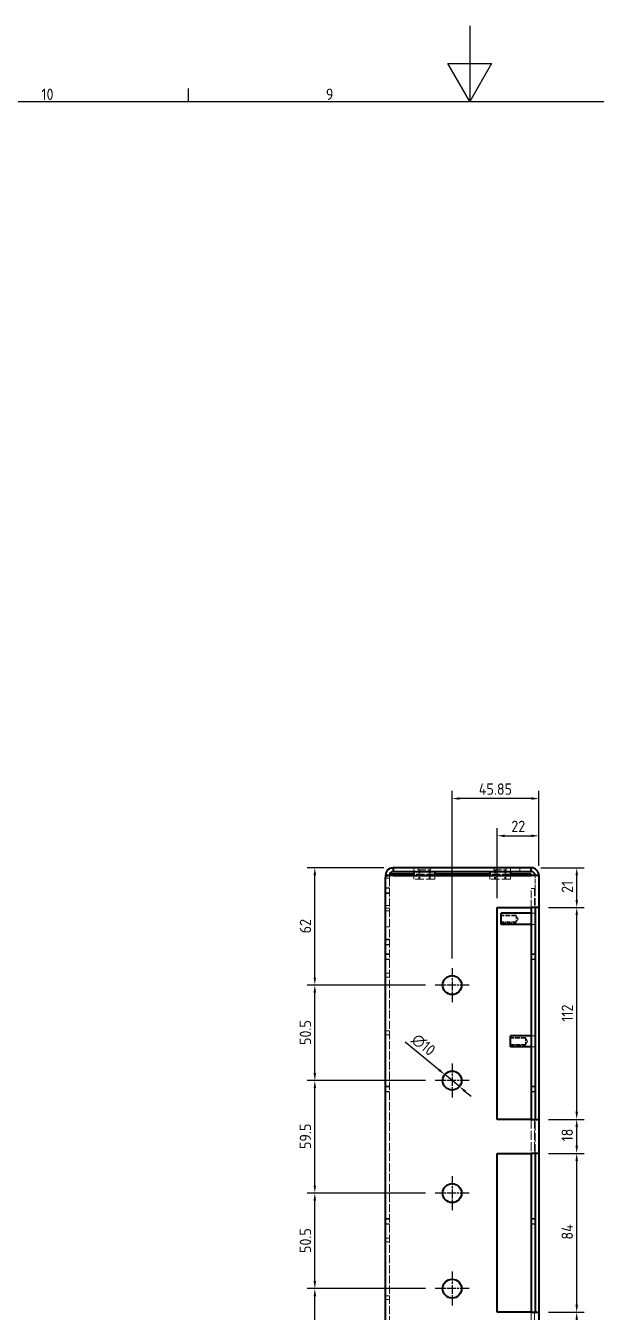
# Model space of a CAD drawing. Header units: millimetres. Extents: x 0 to 2378, y 0 to 1682.
# Drawn here: x 954 to 1256, y 1002 to 1682 of the extents above; entities that cross this region are included whole.
import ezdxf

# ---------------------------------------------------------------- set-up
doc = ezdxf.new("R2010")
doc.units = ezdxf.units.MM
doc.header["$LTSCALE"] = 2
doc.linetypes.add('CHAIN', pattern=[0.3543, 0.2362, -0.0295, 0.0591, -0.0295])
doc.linetypes.add('DASHED', pattern=[0.2067, 0.1654, -0.0413])
doc.layers.get('0').update_dxf_attribs({"color": 3, "lineweight": 25})
for name, color, linetype, lineweight in [('가려진 것(ISO)', 2, 'DASHED', 18), ('가시적인 것(ISO)', 3, 'Continuous', 40), ('경계(ISO)', 7, 'Continuous', 25), ('중심 표식(ISO)', 1, 'Continuous', 25), ('치수(ISO)', 2, 'Continuous', 25)]:
    doc.layers.add(name, color=color, linetype=linetype, lineweight=lineweight)
doc.styles.add('문자 텍스트_M2B', font='isocp.shx')
doc.styles.add('치수 텍스트_PSTEK_POSCO', font='isocp.shx')
doc.dimstyles.new('치수_PSTEK_POSCO', dxfattribs={"dimscale": 2, "dimtxt": 3, "dimasz": 2, "dimexe": 2, "dimexo": 2.5, "dimgap": 1, "dimtad": 1, "dimrnd": 1e-08, "dimdsep": 46, "dimtxsty": '치수 텍스트_PSTEK_POSCO', "dimcen": 0.09, "dimdle": 10, "dimclrd": 7, "dimclre": 7, "dimclrt": 2, "dimadec": 1, "dimazin": 2, "dimtfac": 1, "dimtmove": 0, "dimatfit": 3, "dimfxl": 0, "dimtolj": 1, "dimlwd": -1, "dimlwe": -1, "dimarcsym": 0})

# ---------------------------------------------------------------- blocks, each defined once
blk = doc.blocks.new('경계 Default Border')
at = {"layer": '경계(ISO)'}
blk.add_line((520.19, 821), (520.19, 824.4), dxfattribs=at)
at = {"layer": '경계(ISO)', "flags": 128}
for points in [[(594.5, 841), (594.5, 821), (588.73, 831), (600.27, 831), (594.5, 821)], [(20, 20), (20, 821), (1169, 821), (1169, 20), (20, 20)]]:
    blk.add_lwpolyline(points, dxfattribs=at)
at = {"layer": '경계(ISO)', "color": 2, "char_height": 3, "attachment_point": 7, "style": '문자 텍스트_M2B'}
for s, insert in [('10', (481.35, 821.37)), ('9', (556.49, 821.37))]:
    blk.add_mtext(s, dxfattribs=dict(at, insert=insert))
blk = doc.blocks.new('*D56')
at = {"layer": 'Defpoints', "color": 0, "transparency": 16777216}
for p in [(1221.55, 1236.75), (1245.55, 1236.75), (1225.55, 1215.75)]:
    blk.add_point(p, dxfattribs=at)
at = {"layer": '치수(ISO)', "color": 7, "transparency": 16777216}
for p, q in [((1226.55, 1236.75), (1249.55, 1236.75)), ((1245.55, 1219.75), (1245.55, 1232.75)), ((1230.55, 1215.75), (1249.55, 1215.75))]:
    blk.add_line(p, q, dxfattribs=at)
for points in [[(1244.88, 1232.75), (1246.21, 1232.75), (1245.55, 1236.75)], [(1244.88, 1219.75), (1246.21, 1219.75), (1245.55, 1215.75)]]:
    blk.add_solid(points, dxfattribs=at)
at = {"layer": '치수(ISO)', "color": 2, "transparency": 16777216, "insert": (1240.54, 1223.47), "char_height": 6, "attachment_point": 4, "rotation": 90, "style": '치수 텍스트_PSTEK_POSCO'}
blk.add_mtext('\\A1;21', dxfattribs=at)
blk = doc.blocks.new('*D57')
at = {"layer": 'Defpoints', "color": 0, "transparency": 16777216}
for p in [(1225.55, 1253.67), (1225.55, 1232.75), (1203.55, 1215.75)]:
    blk.add_point(p, dxfattribs=at)
at = {"layer": '치수(ISO)', "color": 7, "transparency": 16777216}
for p, q in [((1203.55, 1220.75), (1203.55, 1257.67)), ((1207.55, 1253.67), (1221.55, 1253.67)), ((1225.55, 1237.75), (1225.55, 1257.67))]:
    blk.add_line(p, q, dxfattribs=at)
for points in [[(1207.55, 1254.33), (1207.55, 1253), (1203.55, 1253.67)], [(1221.55, 1254.33), (1221.55, 1253), (1225.55, 1253.67)]]:
    blk.add_solid(points, dxfattribs=at)
at = {"layer": '치수(ISO)', "color": 2, "transparency": 16777216, "insert": (1210.99, 1258.67), "char_height": 6, "attachment_point": 4, "style": '치수 텍스트_PSTEK_POSCO'}
blk.add_mtext('\\A1;22', dxfattribs=at)
blk = doc.blocks.new('*D129')
at = {"layer": 'Defpoints', "color": 0, "transparency": 16777216}
for p in [(1107.16, 1014.25), (1170.7, 1014.25), (1170.7, 929.75)]:
    blk.add_point(p, dxfattribs=at)
at = {"layer": '치수(ISO)', "color": 7, "transparency": 16777216}
for p, q in [((1165.7, 1014.25), (1103.16, 1014.25)), ((1107.16, 933.75), (1107.16, 1010.25)), ((1165.7, 929.75), (1103.16, 929.75))]:
    blk.add_line(p, q, dxfattribs=at)
for points in [[(1106.49, 1010.25), (1107.83, 1010.25), (1107.16, 1014.25)], [(1106.49, 933.75), (1107.83, 933.75), (1107.16, 929.75)]]:
    blk.add_solid(points, dxfattribs=at)
at = {"layer": '치수(ISO)', "color": 2, "transparency": 16777216, "insert": (1102.16, 965.29), "char_height": 6, "attachment_point": 4, "rotation": 90, "style": '치수 텍스트_PSTEK_POSCO'}
blk.add_mtext('\\A1;84.5', dxfattribs=at)
blk = doc.blocks.new('*D130')
at = {"layer": 'Defpoints', "color": 0, "transparency": 16777216}
for p in [(1107.16, 1064.75), (1170.7, 1064.75), (1170.7, 1014.25)]:
    blk.add_point(p, dxfattribs=at)
at = {"layer": '치수(ISO)', "color": 7, "transparency": 16777216}
for p, q in [((1165.7, 1064.75), (1103.16, 1064.75)), ((1107.16, 1018.25), (1107.16, 1060.75)), ((1165.7, 1014.25), (1103.16, 1014.25))]:
    blk.add_line(p, q, dxfattribs=at)
for points in [[(1106.49, 1060.75), (1107.83, 1060.75), (1107.16, 1064.75)], [(1106.49, 1018.25), (1107.83, 1018.25), (1107.16, 1014.25)]]:
    blk.add_solid(points, dxfattribs=at)
at = {"layer": '치수(ISO)', "color": 2, "transparency": 16777216, "insert": (1102.16, 1033.09), "char_height": 6, "attachment_point": 4, "rotation": 90, "style": '치수 텍스트_PSTEK_POSCO'}
blk.add_mtext('\\A1;50.5', dxfattribs=at)
blk = doc.blocks.new('*D131')
at = {"layer": 'Defpoints', "color": 0, "transparency": 16777216}
for p in [(1107.16, 1124.25), (1170.7, 1124.25), (1170.7, 1064.75)]:
    blk.add_point(p, dxfattribs=at)
at = {"layer": '치수(ISO)', "color": 7, "transparency": 16777216}
for p, q in [((1165.7, 1124.25), (1103.16, 1124.25)), ((1107.16, 1068.75), (1107.16, 1120.25)), ((1165.7, 1064.75), (1103.16, 1064.75))]:
    blk.add_line(p, q, dxfattribs=at)
for points in [[(1106.49, 1120.25), (1107.83, 1120.25), (1107.16, 1124.25)], [(1106.49, 1068.75), (1107.83, 1068.75), (1107.16, 1064.75)]]:
    blk.add_solid(points, dxfattribs=at)
at = {"layer": '치수(ISO)', "color": 2, "transparency": 16777216, "insert": (1102.16, 1088.08), "char_height": 6, "attachment_point": 4, "rotation": 90, "style": '치수 텍스트_PSTEK_POSCO'}
blk.add_mtext('\\A1;59.5', dxfattribs=at)
blk = doc.blocks.new('*D132')
at = {"layer": 'Defpoints', "color": 0, "transparency": 16777216}
for p in [(1107.16, 1174.75), (1170.7, 1174.75), (1170.7, 1124.25)]:
    blk.add_point(p, dxfattribs=at)
at = {"layer": '치수(ISO)', "color": 7, "transparency": 16777216}
for p, q in [((1165.7, 1174.75), (1103.16, 1174.75)), ((1107.16, 1128.25), (1107.16, 1170.75)), ((1165.7, 1124.25), (1103.16, 1124.25))]:
    blk.add_line(p, q, dxfattribs=at)
for points in [[(1106.49, 1170.75), (1107.83, 1170.75), (1107.16, 1174.75)], [(1106.49, 1128.25), (1107.83, 1128.25), (1107.16, 1124.25)]]:
    blk.add_solid(points, dxfattribs=at)
at = {"layer": '치수(ISO)', "color": 2, "transparency": 16777216, "insert": (1102.16, 1143.09), "char_height": 6, "attachment_point": 4, "rotation": 90, "style": '치수 텍스트_PSTEK_POSCO'}
blk.add_mtext('\\A1;50.5', dxfattribs=at)
blk = doc.blocks.new('*D133')
at = {"layer": 'Defpoints', "color": 0, "transparency": 16777216}
for p in [(1107.16, 1236.75), (1148.55, 1236.75), (1170.7, 1174.75)]:
    blk.add_point(p, dxfattribs=at)
at = {"layer": '치수(ISO)', "color": 7, "transparency": 16777216}
for p, q in [((1143.55, 1236.75), (1103.16, 1236.75)), ((1107.16, 1178.75), (1107.16, 1232.75)), ((1165.7, 1174.75), (1103.16, 1174.75))]:
    blk.add_line(p, q, dxfattribs=at)
for points in [[(1106.49, 1232.75), (1107.83, 1232.75), (1107.16, 1236.75)], [(1106.49, 1178.75), (1107.83, 1178.75), (1107.16, 1174.75)]]:
    blk.add_solid(points, dxfattribs=at)
at = {"layer": '치수(ISO)', "color": 2, "transparency": 16777216, "insert": (1102.16, 1202.11), "char_height": 6, "attachment_point": 4, "rotation": 90, "style": '치수 텍스트_PSTEK_POSCO'}
blk.add_mtext('\\A1;62', dxfattribs=at)
blk = doc.blocks.new('*D134')
at = {"layer": 'Defpoints', "color": 0, "transparency": 16777216}
for p in [(1179.7, 1273.37), (1225.55, 1232.75), (1179.7, 1183.75)]:
    blk.add_point(p, dxfattribs=at)
at = {"layer": '치수(ISO)', "color": 7, "transparency": 16777216}
for p, q in [((1179.7, 1188.75), (1179.7, 1277.37)), ((1221.55, 1273.37), (1183.7, 1273.37)), ((1225.55, 1237.75), (1225.55, 1277.37))]:
    blk.add_line(p, q, dxfattribs=at)
for points in [[(1183.7, 1274.04), (1183.7, 1272.7), (1179.7, 1273.37)], [(1221.55, 1274.04), (1221.55, 1272.7), (1225.55, 1273.37)]]:
    blk.add_solid(points, dxfattribs=at)
at = {"layer": '치수(ISO)', "color": 2, "transparency": 16777216, "insert": (1193.8, 1278.37), "char_height": 6, "attachment_point": 4, "style": '치수 텍스트_PSTEK_POSCO'}
blk.add_mtext('\\A1;45.85', dxfattribs=at)
blk = doc.blocks.new('*D135')
at = {"layer": 'Defpoints', "color": 0, "transparency": 16777216}
for p in [(1175.83, 1127.42), (1183.56, 1121.08)]:
    blk.add_point(p, dxfattribs=at)
at = {"layer": '치수(ISO)', "color": 7, "transparency": 16777216}
for p, q in [((1172.74, 1129.95), (1154.82, 1144.64)), ((1183.56, 1121.08), (1175.83, 1127.42)), ((1186.66, 1118.54), (1189.75, 1116))]:
    blk.add_line(p, q, dxfattribs=at)
for points in [[(1173.16, 1130.47), (1172.31, 1129.44), (1175.83, 1127.42)], [(1187.08, 1119.05), (1186.23, 1118.02), (1183.56, 1121.08)]]:
    blk.add_solid(points, dxfattribs=at)
at = {"layer": '치수(ISO)', "color": 2, "transparency": 16777216, "insert": (1159.54, 1147.24), "char_height": 6, "attachment_point": 4, "rotation": 320.65328, "style": '치수 텍스트_PSTEK_POSCO'}
blk.add_mtext('\\A1;∅10', dxfattribs=at)
blk = doc.blocks.new('*D144')
at = {"layer": 'Defpoints', "color": 0, "transparency": 16777216}
for p in [(1225.55, 1001.75), (1245.55, 1001.75), (1225.55, 942.75)]:
    blk.add_point(p, dxfattribs=at)
at = {"layer": '치수(ISO)', "color": 7, "transparency": 16777216}
for p, q in [((1230.55, 1001.75), (1249.55, 1001.75)), ((1245.55, 946.75), (1245.55, 997.75)), ((1230.55, 942.75), (1249.55, 942.75))]:
    blk.add_line(p, q, dxfattribs=at)
for points in [[(1244.88, 997.75), (1246.21, 997.75), (1245.55, 1001.75)], [(1244.88, 946.75), (1246.21, 946.75), (1245.55, 942.75)]]:
    blk.add_solid(points, dxfattribs=at)
at = {"layer": '치수(ISO)', "color": 2, "transparency": 16777216, "insert": (1240.55, 968.75), "char_height": 6, "attachment_point": 4, "rotation": 90, "style": '치수 텍스트_PSTEK_POSCO'}
blk.add_mtext('\\A1;59', dxfattribs=at)
blk = doc.blocks.new('*D145')
at = {"layer": 'Defpoints', "color": 0, "transparency": 16777216}
for p in [(1225.55, 1085.75), (1245.55, 1085.75), (1225.55, 1001.75)]:
    blk.add_point(p, dxfattribs=at)
at = {"layer": '치수(ISO)', "color": 7, "transparency": 16777216}
for p, q in [((1230.55, 1085.75), (1249.55, 1085.75)), ((1245.55, 1005.75), (1245.55, 1081.75)), ((1230.55, 1001.75), (1249.55, 1001.75))]:
    blk.add_line(p, q, dxfattribs=at)
for points in [[(1244.88, 1081.75), (1246.21, 1081.75), (1245.55, 1085.75)], [(1244.88, 1005.75), (1246.21, 1005.75), (1245.55, 1001.75)]]:
    blk.add_solid(points, dxfattribs=at)
at = {"layer": '치수(ISO)', "color": 2, "transparency": 16777216, "insert": (1240.55, 1040.17), "char_height": 6, "attachment_point": 4, "rotation": 90, "style": '치수 텍스트_PSTEK_POSCO'}
blk.add_mtext('\\A1;84', dxfattribs=at)
blk = doc.blocks.new('*D146')
at = {"layer": 'Defpoints', "color": 0, "transparency": 16777216}
for p in [(1225.55, 1103.75), (1245.55, 1103.75), (1225.55, 1085.75)]:
    blk.add_point(p, dxfattribs=at)
at = {"layer": '치수(ISO)', "color": 7, "transparency": 16777216}
for p, q in [((1230.55, 1103.75), (1249.55, 1103.75)), ((1245.55, 1089.75), (1245.55, 1099.75)), ((1230.55, 1085.75), (1249.55, 1085.75))]:
    blk.add_line(p, q, dxfattribs=at)
for points in [[(1244.88, 1099.75), (1246.21, 1099.75), (1245.55, 1103.75)], [(1244.88, 1089.75), (1246.21, 1089.75), (1245.55, 1085.75)]]:
    blk.add_solid(points, dxfattribs=at)
at = {"layer": '치수(ISO)', "color": 2, "transparency": 16777216, "insert": (1240.55, 1092.07), "char_height": 6, "attachment_point": 4, "rotation": 90, "style": '치수 텍스트_PSTEK_POSCO'}
blk.add_mtext('\\A1;18', dxfattribs=at)
blk = doc.blocks.new('*D147')
at = {"layer": 'Defpoints', "color": 0, "transparency": 16777216}
for p in [(1225.55, 1215.75), (1245.55, 1215.75), (1225.55, 1103.75)]:
    blk.add_point(p, dxfattribs=at)
at = {"layer": '치수(ISO)', "color": 7, "transparency": 16777216}
for p, q in [((1230.55, 1215.75), (1249.55, 1215.75)), ((1245.55, 1107.75), (1245.55, 1211.75)), ((1230.55, 1103.75), (1249.55, 1103.75))]:
    blk.add_line(p, q, dxfattribs=at)
for points in [[(1244.88, 1211.75), (1246.21, 1211.75), (1245.55, 1215.75)], [(1244.88, 1107.75), (1246.21, 1107.75), (1245.55, 1103.75)]]:
    blk.add_solid(points, dxfattribs=at)
at = {"layer": '치수(ISO)', "color": 2, "transparency": 16777216, "insert": (1240.54, 1155.38), "char_height": 6, "attachment_point": 4, "rotation": 90, "style": '치수 텍스트_PSTEK_POSCO'}
blk.add_mtext('\\A1;112', dxfattribs=at)

msp = doc.modelspace()

# ---------------------------------------------------------------- linework, layer by layer
at = {"layer": '가려진 것(ISO)', "ltscale": 1.904597}
for p, q in [((1146.545, 1231.331), (1144.545, 1231.331)), ((1146.545, 1231.331), (1146.545, 1232.745)), ((1159.545, 1236.745), (1159.545, 1234.745)), ((1159.545, 1232.745), (1159.545, 1230.745)), ((1170.545, 1232.745), (1170.545, 1230.745)), ((1199.545, 1232.745), (1199.545, 1230.745)), ((1210.545, 1236.745), (1210.545, 1234.745)), ((1210.545, 1232.745), (1210.545, 1230.745)), ((1215.545, 1236.745), (1215.545, 1234.745)), ((1146.545, 1226.245), (1144.545, 1226.245)), ((1146.545, 1225.975), (1144.545, 1225.975)), ((1146.545, 1223.516), (1144.545, 1223.516)), ((1144.545, 1223.245), (1146.545, 1223.245)), ((1144.545, 1216.745), (1146.545, 1216.745)), ((1146.545, 1215.331), (1144.545, 1215.331)), ((1146.545, 1213.995), (1144.545, 1213.995)), ((1223.545, 1212.695), (1221.545, 1212.695)), ((1146.545, 1205.495), (1144.545, 1205.495)), ((1223.545, 1206.795), (1221.545, 1206.795)), ((1146.545, 1198.995), (1144.545, 1198.995)), ((1146.545, 1198.725), (1144.545, 1198.725)), ((1146.545, 1196.266), (1144.545, 1196.266)), ((1144.545, 1195.995), (1146.545, 1195.995)), ((1146.545, 1191.245), (1144.545, 1191.245)), ((1146.545, 1190.975), (1144.545, 1190.975)), ((1223.545, 1191.245), (1221.545, 1191.245)), ((1223.545, 1190.975), (1221.545, 1190.975)), ((1146.545, 1188.516), (1144.545, 1188.516)), ((1144.545, 1188.245), (1146.545, 1188.245)), ((1223.545, 1188.516), (1221.545, 1188.516)), ((1221.545, 1188.245), (1223.545, 1188.245)), ((1144.545, 1180.995), (1146.545, 1180.995)), ((1144.545, 1178.995), (1146.545, 1178.995)), ((1144.545, 1150.495), (1146.545, 1150.495)), ((1146.545, 1148.495), (1144.545, 1148.495)), ((1223.545, 1147.945), (1221.545, 1147.945)), ((1223.545, 1142.045), (1221.545, 1142.045)), ((1146.545, 1121.245), (1144.545, 1121.245)), ((1146.545, 1120.975), (1144.545, 1120.975)), ((1146.545, 1118.516), (1144.545, 1118.516)), ((1144.545, 1118.245), (1146.545, 1118.245)), ((1223.545, 1121.245), (1221.545, 1121.245)), ((1223.545, 1120.975), (1221.545, 1120.975)), ((1223.545, 1118.516), (1221.545, 1118.516)), ((1221.545, 1118.245), (1223.545, 1118.245)), ((1146.545, 1051.245), (1144.545, 1051.245)), ((1146.545, 1050.975), (1144.545, 1050.975)), ((1146.545, 1048.516), (1144.545, 1048.516)), ((1144.545, 1048.245), (1146.545, 1048.245)), ((1223.545, 1051.245), (1221.545, 1051.245)), ((1223.545, 1050.975), (1221.545, 1050.975)), ((1223.545, 1048.516), (1221.545, 1048.516)), ((1221.545, 1048.245), (1223.545, 1048.245)), ((1144.545, 1040.995), (1146.545, 1040.995)), ((1144.545, 1038.995), (1146.545, 1038.995)), ((1144.545, 1010.495), (1146.545, 1010.495)), ((1146.545, 1008.495), (1144.545, 1008.495))]:
    msp.add_line(p, q, dxfattribs=at)
at = {"layer": '가려진 것(ISO)', "ltscale": 13.030628}
msp.add_line((1146.545, 1231.331), (1146.545, 358.659), dxfattribs=at)
at = {"layer": '가려진 것(ISO)', "ltscale": 13.304306}
for p, q in [((1170.545, 1233.331), (1159.545, 1233.331)), ((1210.545, 1233.331), (1199.545, 1233.331))]:
    msp.add_line(p, q, dxfattribs=at)
at = {"layer": '가려진 것(ISO)', "ltscale": 0.952248}
for p, q in [((1161.795, 1235.745), (1161.795, 1236.745)), ((1168.295, 1235.745), (1168.295, 1236.745)), ((1201.795, 1235.745), (1201.795, 1236.745)), ((1208.295, 1235.745), (1208.295, 1236.745))]:
    msp.add_line(p, q, dxfattribs=at)
at = {"layer": '가려진 것(ISO)', "ltscale": 12.349028}
for p, q in [((1161.795, 1235.745), (1168.295, 1235.745)), ((1201.795, 1235.745), (1208.295, 1235.745))]:
    msp.add_line(p, q, dxfattribs=at)
at = {"layer": '가려진 것(ISO)', "ltscale": 4.761642}
for p, q in [((1162.045, 1235.745), (1162.045, 1230.745)), ((1162.587, 1235.745), (1162.587, 1230.745)), ((1167.504, 1235.745), (1167.504, 1230.745)), ((1168.045, 1230.745), (1168.045, 1235.745)), ((1202.045, 1235.745), (1202.045, 1230.745)), ((1202.587, 1235.745), (1202.587, 1230.745)), ((1207.504, 1235.745), (1207.504, 1230.745)), ((1208.045, 1230.745), (1208.045, 1235.745))]:
    msp.add_line(p, q, dxfattribs=at)
at = {"layer": '가려진 것(ISO)', "ltscale": 6.666338}
msp.add_line((1223.545, 1225.745), (1223.545, 1232.745), dxfattribs=at)
at = {"layer": '가려진 것(ISO)', "ltscale": 13.932237}
for p, q in [((1170.545, 1230.745), (1159.545, 1230.745)), ((1210.545, 1230.745), (1199.545, 1230.745))]:
    msp.add_line(p, q, dxfattribs=at)
at = {"layer": '가려진 것(ISO)', "ltscale": 12.094824}
for p, q in [((1221.545, 1215.745), (1221.545, 1225.745)), ((1223.277, 1225.745), (1223.277, 1215.745)), ((1223.545, 1225.745), (1223.545, 1215.745))]:
    msp.add_line(p, q, dxfattribs=at)
at = {"layer": '가려진 것(ISO)', "ltscale": 1.649416}
msp.add_line((1221.545, 1225.745), (1223.277, 1225.745), dxfattribs=at)
at = {"layer": '가려진 것(ISO)', "ltscale": 0.255081}
msp.add_line((1223.277, 1225.745), (1223.545, 1225.745), dxfattribs=at)
at = {"layer": '가려진 것(ISO)', "ltscale": 7.618686}
for p, q in [((1213.545, 1211.745), (1205.545, 1211.745)), ((1213.545, 1211.366), (1205.545, 1211.366)), ((1213.545, 1208.124), (1205.545, 1208.124)), ((1205.545, 1207.745), (1213.545, 1207.745)), ((1218.545, 1146.995), (1210.545, 1146.995)), ((1218.545, 1146.616), (1210.545, 1146.616)), ((1218.545, 1143.374), (1210.545, 1143.374)), ((1210.545, 1142.995), (1218.545, 1142.995))]:
    msp.add_line(p, q, dxfattribs=at)
at = {"layer": '가려진 것(ISO)', "ltscale": 5.983681}
for p, q in [((1213.545, 1211.745), (1213.545, 1207.745)), ((1218.545, 1146.995), (1218.545, 1142.995))]:
    msp.add_line(p, q, dxfattribs=at)
at = {"layer": '가려진 것(ISO)', "ltscale": 1.800898}
for p, q in [((1214.519, 1209.745), (1213.545, 1211.366)), ((1214.519, 1209.745), (1213.545, 1208.124)), ((1219.519, 1144.995), (1218.545, 1146.616)), ((1219.519, 1144.995), (1218.545, 1143.374))]:
    msp.add_line(p, q, dxfattribs=at)
at = {"layer": '가려진 것(ISO)', "ltscale": 14.513788}
for p, q in [((1221.545, 1103.745), (1221.545, 1085.745)), ((1223.277, 1103.745), (1223.277, 1085.745)), ((1223.545, 1085.745), (1223.545, 1103.745))]:
    msp.add_line(p, q, dxfattribs=at)
at = {"layer": '가려진 것(ISO)', "ltscale": 12.974447}
for p, q in [((1221.545, 1001.745), (1221.545, 942.745)), ((1223.277, 1001.745), (1223.277, 942.745))]:
    msp.add_line(p, q, dxfattribs=at)
at = {"layer": '가려진 것(ISO)', "ltscale": 2.015251}
msp.add_arc((1148.545, 1231.331), 2, 135, 180, dxfattribs=at)
at = {"layer": '가려진 것(ISO)', "ltscale": 1.070908}
msp.add_open_spline([(1146.576, 1233.067), (1146.263, 1232.979), (1145.973, 1232.87), (1145.718, 1232.744)], degree=3, dxfattribs=at)
at = {"layer": '가시적인 것(ISO)'}
for p, q in [((1145.717, 1232.745), (1144.545, 1232.745)), ((1144.545, 1232.745), (1144.545, 1231.331)), ((1144.545, 358.659), (1144.545, 1231.331)), ((1148.545, 1232.745), (1145.717, 1232.745)), ((1221.545, 1236.745), (1148.545, 1236.745)), ((1148.545, 1236.745), (1148.545, 1234.745)), ((1148.545, 1234.745), (1221.545, 1234.745)), ((1159.545, 1233.331), (1148.545, 1233.331)), ((1148.545, 1232.745), (1221.545, 1232.745)), ((1159.545, 1234.745), (1159.545, 1232.745)), ((1170.545, 1234.745), (1170.545, 1232.745)), ((1199.545, 1233.331), (1170.545, 1233.331)), ((1199.545, 1234.745), (1199.545, 1232.745)), ((1210.545, 1234.745), (1210.545, 1232.745)), ((1221.545, 1233.331), (1210.545, 1233.331)), ((1221.545, 1234.745), (1221.545, 1236.745)), ((1221.545, 1232.745), (1221.545, 1233.331)), ((1225.545, 1232.745), (1221.545, 1232.745)), ((1225.545, 1232.745), (1225.545, 1215.745)), ((1203.545, 1215.745), (1221.545, 1215.745)), ((1203.545, 1103.745), (1203.545, 1215.745)), ((1205.545, 1206.795), (1205.545, 1212.695)), ((1221.545, 1212.695), (1205.545, 1212.695)), ((1225.545, 1215.745), (1221.545, 1215.745)), ((1221.545, 1215.745), (1221.545, 1103.745)), ((1223.545, 1215.745), (1223.545, 1103.745)), ((1225.545, 1215.745), (1225.545, 1103.745)), ((1221.545, 1206.795), (1205.545, 1206.795)), ((1210.545, 1142.045), (1210.545, 1147.945)), ((1221.545, 1147.945), (1210.545, 1147.945)), ((1221.545, 1142.045), (1210.545, 1142.045)), ((1221.545, 1103.745), (1203.545, 1103.745)), ((1221.545, 1103.745), (1225.545, 1103.745)), ((1225.545, 1103.745), (1225.545, 1085.745)), ((1203.545, 1085.745), (1221.545, 1085.745)), ((1203.545, 1001.745), (1203.545, 1085.745)), ((1225.545, 1085.745), (1221.545, 1085.745)), ((1221.545, 1085.745), (1221.545, 1001.745)), ((1223.545, 1085.745), (1223.545, 1001.745)), ((1225.545, 1085.745), (1225.545, 1001.745)), ((1221.545, 1001.745), (1203.545, 1001.745)), ((1221.545, 1001.745), (1225.545, 1001.745)), ((1225.545, 1001.745), (1225.545, 942.745))]:
    msp.add_line(p, q, dxfattribs=at)
for centre in [(1179.695, 1174.745), (1179.695, 1124.245), (1179.695, 1064.745), (1179.695, 1014.245)]:
    msp.add_circle(centre, 5, dxfattribs=at)
for centre, radius, start, end in [((1148.545, 1232.745), 2, 90, 180), ((1148.545, 1231.331), 2, 90, 135), ((1221.545, 1232.745), 4, 0, 90), ((1221.545, 1232.745), 2, 0, 90)]:
    msp.add_arc(centre, radius, start, end, dxfattribs=at)
msp.add_open_spline([(1148.545, 1236.745), (1147.29, 1236.745), (1146.051, 1236.115), (1145.312, 1235.101), (1144.818, 1234.422), (1144.545, 1233.585), (1144.545, 1232.745)], degree=3, knots=[0, 0, 0, 0, 0.9411413, 0.9411413, 0.9411413, 1.5707963, 1.5707963, 1.5707963, 1.5707963], dxfattribs=at)
for points in [[(1144.545, 1231.331), (1144.545, 1231.855), (1144.976, 1232.375), (1145.717, 1232.745)], [(1148.545, 1233.331), (1147.857, 1233.331), (1147.174, 1233.236), (1146.576, 1233.067)]]:
    msp.add_open_spline(points, degree=3, dxfattribs=at)
at = {"layer": '중심 표식(ISO)', "linetype": 'CHAIN', "ltscale": 10.000767}
for p, q in [((1179.695, 1183.745), (1179.695, 1165.745)), ((1188.695, 1174.745), (1170.695, 1174.745)), ((1179.695, 1133.245), (1179.695, 1115.245)), ((1188.695, 1124.245), (1170.695, 1124.245)), ((1179.695, 1073.745), (1179.695, 1055.745)), ((1188.695, 1064.745), (1170.695, 1064.745)), ((1179.695, 1023.245), (1179.695, 1005.245)), ((1188.695, 1014.245), (1170.695, 1014.245))]:
    msp.add_line(p, q, dxfattribs=at)

# ---------------------------------------------------------------- block references
at = {"xscale": 2, "yscale": 2, "zscale": 2}
msp.add_blockref('경계 Default Border', (0, 0), dxfattribs=at)

# ---------------------------------------------------------------- dimensions: what is measured, and where the dimension line sits
at = {"layer": '치수(ISO)', "color": 7}
for base, p1, p2, angle, picture, middle in [((1179.695, 1273.369), (1225.545, 1232.745), (1179.695, 1183.745), 180, '*D134', (1202.62, 1273.369)), ((1107.161, 1236.745), (1170.695, 1174.745), (1148.545, 1236.745), 90, '*D133', (1107.161, 1205.765)), ((1245.545, 1236.745), (1225.545, 1215.745), (1221.545, 1236.745), 90, '*D56', (1245.545, 1226.245)), ((1245.545, 1215.745), (1225.545, 1103.745), (1225.545, 1215.745), 90, '*D147', (1245.545, 1159.765)), ((1107.161, 1174.745), (1170.695, 1124.245), (1170.695, 1174.745), 90, '*D132', (1107.161, 1149.515)), ((1107.161, 1124.245), (1170.695, 1064.745), (1170.695, 1124.245), 90, '*D131', (1107.161, 1094.515)), ((1245.545, 1103.745), (1225.545, 1085.745), (1225.545, 1103.745), 90, '*D146', (1245.545, 1094.765)), ((1245.545, 1085.745), (1225.545, 1001.745), (1225.545, 1085.745), 90, '*D145', (1245.545, 1043.765)), ((1107.161, 1064.745), (1170.695, 1014.245), (1170.695, 1064.745), 90, '*D130', (1107.161, 1039.515)), ((1107.161, 1014.245), (1170.695, 929.745), (1170.695, 1014.245), 90, '*D129', (1107.161, 972.015)), ((1245.545, 1001.745), (1225.545, 942.745), (1225.545, 1001.745), 90, '*D144', (1245.545, 972.265))]:
    dim = msp.add_linear_dim(base=base, p1=p1, p2=p2, angle=angle, dimstyle='치수_PSTEK_POSCO', override={"dimdec": 2, "dimtp": 0, "dimtm": 0, "dimtdec": 2, "dimtofl": 0, "dimatfit": 1}, dxfattribs=at)
    dim.commit()
    dim.dimension.update_dxf_attribs({"geometry": picture, "text_midpoint": middle, "dimtype": 160})
dim = msp.add_linear_dim(base=(1225.545, 1253.667), p1=(1203.545, 1215.745), p2=(1225.545, 1232.745), dimstyle='치수_PSTEK_POSCO', override={"dimdec": 2, "dimtp": 0, "dimtm": 0, "dimtdec": 2, "dimtofl": 0, "dimatfit": 1}, dxfattribs=at)
dim.commit()
dim.dimension.update_dxf_attribs({"geometry": '*D57', "text_midpoint": (1214.545, 1253.667), "dimtype": 160})
dim = msp.add_diameter_dim_2p(p1=(1183.562, 1121.075), p2=(1175.829, 1127.415), dimstyle='치수_PSTEK_POSCO', override={"dimdec": 2, "dimlfac": 1, "dimtp": 0, "dimtm": 0, "dimtdec": 2, "dimatfit": 2}, dxfattribs=at)
dim.commit()
dim.dimension.update_dxf_attribs({"geometry": '*D135', "text_midpoint": (1160.546, 1139.945), "dimtype": 163})

doc.saveas('drawing.dxf')
